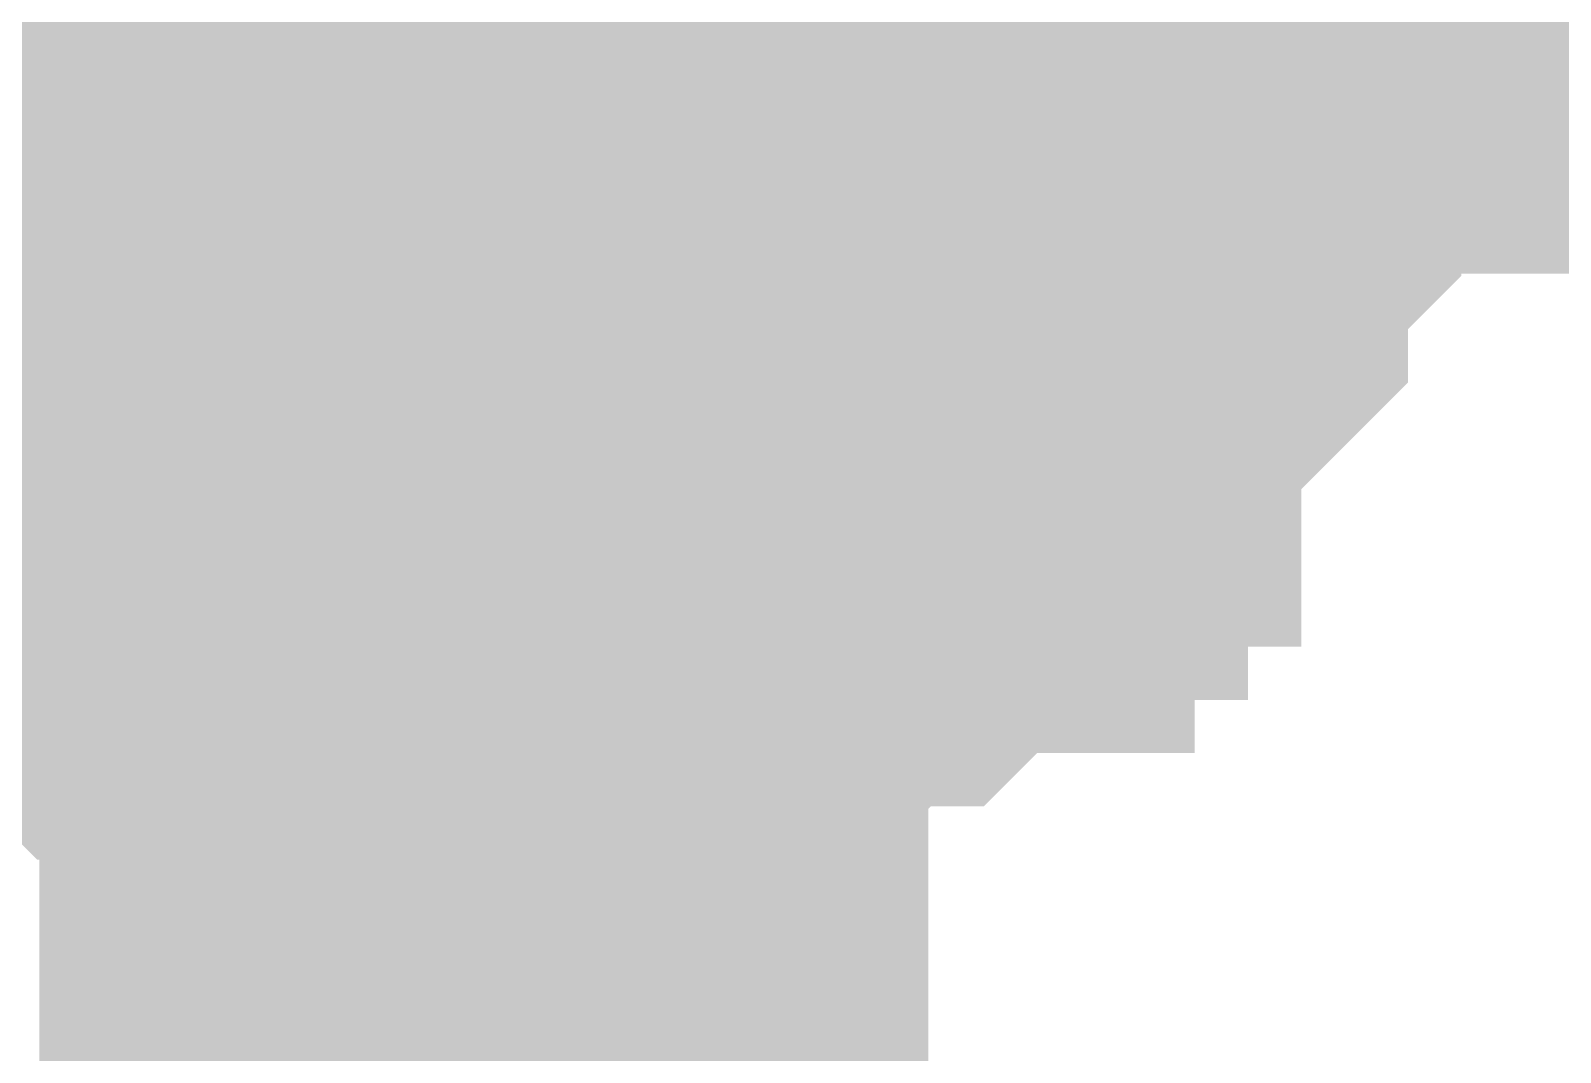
# Model space of a CAD drawing. Header units: inches. Extents: x 0 to 841, y 0 to 594.
# Drawn here: x 789.639 to 790.928, y 551.464 to 552.326 of the extents above; entities that cross this region are included whole.
import ezdxf

# ---------------------------------------------------------------- set-up
doc = ezdxf.new("R2010")
doc.units = ezdxf.units.IN
doc.layers.add('Sheet', color=255, linetype='Continuous')

msp = doc.modelspace()

# ---------------------------------------------------------------- linework, layer by layer
at = {"layer": 'Sheet'}
for points in [[(790.0208, 557.9755, 0.7493, 0.7493, 0), (790.0208, 552.4955, 0.7493, 0.7493, 0)], [(790.0208, 552.4955, 0.7493, 0.7493, 0), (752.5162, 552.4955, 0.7493, 0.7493, 0)], [(790.0208, 552.4955, 0.7493, 0.7493, 0), (790.0208, 546.9705, 0.7493, 0.7493, 0)], [(790.0208, 552.4955, 0.7493, 0.7493, 0), (790.0208, 552.4955, 0.7493, 0.7493, 0), (795.0064, 552.4955, 0.7493, 0.7493, 0)], [(790.7394, 552.4955, 0.2997, 0.2997, 0), (790.7394, 552.4505, 0.2997, 0.2997, 0), (790.7394, 552.4056, 0.2997, 0.2997, 0), (790.7394, 552.3607, 0.2997, 0.2997, 0), (790.7394, 552.3158, 0.2997, 0.2997, 0), (790.7394, 552.3158, 0.2997, 0.2997, 0), (790.6945, 552.2709, 0.2997, 0.2997, 0), (790.6945, 552.226, 0.2997, 0.2997, 0), (790.6945, 552.181, 0.2997, 0.2997, 0), (790.6496, 552.1361, 0.2997, 0.2997, 0), (790.6496, 552.1361, 0.2997, 0.2997, 0), (790.6496, 552.0912, 0.2997, 0.2997, 0), (790.6047, 552.0463, 0.2997, 0.2997, 0), (790.6047, 552.0463, 0.2997, 0.2997, 0), (790.5598, 552.0014, 0.2997, 0.2997, 0), (790.5598, 551.9564, 0.2997, 0.2997, 0), (790.5148, 551.9564, 0.2997, 0.2997, 0), (790.5148, 551.9115, 0.2997, 0.2997, 0), (790.4699, 551.9115, 0.2997, 0.2997, 0), (790.4699, 551.8666, 0.2997, 0.2997, 0), (790.425, 551.8666, 0.2997, 0.2997, 0), (790.3801, 551.8217, 0.2997, 0.2997, 0), (790.3801, 551.8217, 0.2997, 0.2997, 0), (790.3352, 551.8217, 0.2997, 0.2997, 0), (790.2903, 551.7768, 0.2997, 0.2997, 0), (790.2903, 551.7768, 0.2997, 0.2997, 0), (790.2454, 551.7768, 0.2997, 0.2997, 0), (790.2004, 551.7319, 0.2997, 0.2997, 0), (790.1555, 551.7319, 0.2997, 0.2997, 0), (790.1106, 551.7319, 0.2997, 0.2997, 0), (790.1106, 551.7319, 0.2997, 0.2997, 0), (790.0657, 551.7319, 0.2997, 0.2997, 0), (790.0208, 551.7319, 0.2997, 0.2997, 0)], [(790.0208, 547.4646, 0.2997, 0.2997, 0), (790.0208, 552.4955, 0.2997, 0.2997, 0)], [(790.7394, 552.4955, 0.2997, 0.2997, 0), (790.7394, 552.4505, 0.2997, 0.2997, 0), (790.7394, 552.4056, 0.2997, 0.2997, 0), (790.7394, 552.3607, 0.2997, 0.2997, 0), (790.7394, 552.3158, 0.2997, 0.2997, 0), (790.7394, 552.3158, 0.2997, 0.2997, 0), (790.6945, 552.2709, 0.2997, 0.2997, 0), (790.6945, 552.226, 0.2997, 0.2997, 0), (790.6945, 552.181, 0.2997, 0.2997, 0), (790.6496, 552.1361, 0.2997, 0.2997, 0), (790.6496, 552.1361, 0.2997, 0.2997, 0), (790.6496, 552.0912, 0.2997, 0.2997, 0), (790.6047, 552.0463, 0.2997, 0.2997, 0), (790.6047, 552.0463, 0.2997, 0.2997, 0), (790.5598, 552.0014, 0.2997, 0.2997, 0), (790.5598, 551.9564, 0.2997, 0.2997, 0), (790.5148, 551.9564, 0.2997, 0.2997, 0), (790.5148, 551.9115, 0.2997, 0.2997, 0), (790.4699, 551.9115, 0.2997, 0.2997, 0), (790.4699, 551.8666, 0.2997, 0.2997, 0), (790.425, 551.8666, 0.2997, 0.2997, 0), (790.3801, 551.8217, 0.2997, 0.2997, 0), (790.3801, 551.8217, 0.2997, 0.2997, 0), (790.3352, 551.8217, 0.2997, 0.2997, 0), (790.2903, 551.7768, 0.2997, 0.2997, 0), (790.2903, 551.7768, 0.2997, 0.2997, 0), (790.2454, 551.7768, 0.2997, 0.2997, 0), (790.2004, 551.7319, 0.2997, 0.2997, 0), (790.1555, 551.7319, 0.2997, 0.2997, 0), (790.1106, 551.7319, 0.2997, 0.2997, 0), (790.1106, 551.7319, 0.2997, 0.2997, 0), (790.0657, 551.7319, 0.2997, 0.2997, 0), (790.0208, 551.7319, 0.2997, 0.2997, 0)], [(790.7394, 552.4955, 0.2997, 0.2997, 0), (790.7394, 552.4505, 0.2997, 0.2997, 0), (790.7394, 552.4056, 0.2997, 0.2997, 0), (790.7394, 552.3607, 0.2997, 0.2997, 0), (790.7394, 552.3158, 0.2997, 0.2997, 0), (790.7394, 552.3158, 0.2997, 0.2997, 0), (790.6945, 552.2709, 0.2997, 0.2997, 0), (790.6945, 552.226, 0.2997, 0.2997, 0), (790.6945, 552.181, 0.2997, 0.2997, 0), (790.6496, 552.1361, 0.2997, 0.2997, 0), (790.6496, 552.1361, 0.2997, 0.2997, 0), (790.6496, 552.0912, 0.2997, 0.2997, 0), (790.6047, 552.0463, 0.2997, 0.2997, 0), (790.6047, 552.0463, 0.2997, 0.2997, 0), (790.5598, 552.0014, 0.2997, 0.2997, 0), (790.5598, 551.9564, 0.2997, 0.2997, 0), (790.5148, 551.9564, 0.2997, 0.2997, 0), (790.5148, 551.9115, 0.2997, 0.2997, 0), (790.4699, 551.9115, 0.2997, 0.2997, 0), (790.4699, 551.8666, 0.2997, 0.2997, 0), (790.425, 551.8666, 0.2997, 0.2997, 0), (790.3801, 551.8217, 0.2997, 0.2997, 0), (790.3801, 551.8217, 0.2997, 0.2997, 0), (790.3352, 551.8217, 0.2997, 0.2997, 0), (790.2903, 551.7768, 0.2997, 0.2997, 0), (790.2903, 551.7768, 0.2997, 0.2997, 0), (790.2454, 551.7768, 0.2997, 0.2997, 0), (790.2004, 551.7319, 0.2997, 0.2997, 0), (790.1555, 551.7319, 0.2997, 0.2997, 0), (790.1106, 551.7319, 0.2997, 0.2997, 0), (790.1106, 551.7319, 0.2997, 0.2997, 0), (790.0657, 551.7319, 0.2997, 0.2997, 0), (790.0208, 551.7319, 0.2997, 0.2997, 0)], [(790.7394, 552.4955, 0.2997, 0.2997, 0), (790.7394, 552.4505, 0.2997, 0.2997, 0), (790.7394, 552.4056, 0.2997, 0.2997, 0), (790.7394, 552.3607, 0.2997, 0.2997, 0), (790.7394, 552.3158, 0.2997, 0.2997, 0), (790.7394, 552.3158, 0.2997, 0.2997, 0), (790.6945, 552.2709, 0.2997, 0.2997, 0), (790.6945, 552.226, 0.2997, 0.2997, 0), (790.6945, 552.181, 0.2997, 0.2997, 0), (790.6496, 552.1361, 0.2997, 0.2997, 0), (790.6496, 552.1361, 0.2997, 0.2997, 0), (790.6496, 552.0912, 0.2997, 0.2997, 0), (790.6047, 552.0463, 0.2997, 0.2997, 0), (790.6047, 552.0463, 0.2997, 0.2997, 0), (790.5598, 552.0014, 0.2997, 0.2997, 0), (790.5598, 551.9564, 0.2997, 0.2997, 0), (790.5148, 551.9564, 0.2997, 0.2997, 0), (790.5148, 551.9115, 0.2997, 0.2997, 0), (790.4699, 551.9115, 0.2997, 0.2997, 0), (790.4699, 551.8666, 0.2997, 0.2997, 0), (790.425, 551.8666, 0.2997, 0.2997, 0), (790.3801, 551.8217, 0.2997, 0.2997, 0), (790.3801, 551.8217, 0.2997, 0.2997, 0), (790.3352, 551.8217, 0.2997, 0.2997, 0), (790.2903, 551.7768, 0.2997, 0.2997, 0), (790.2903, 551.7768, 0.2997, 0.2997, 0), (790.2454, 551.7768, 0.2997, 0.2997, 0), (790.2004, 551.7319, 0.2997, 0.2997, 0), (790.1555, 551.7319, 0.2997, 0.2997, 0), (790.1106, 551.7319, 0.2997, 0.2997, 0), (790.1106, 551.7319, 0.2997, 0.2997, 0), (790.0657, 551.7319, 0.2997, 0.2997, 0), (790.0208, 551.7319, 0.2997, 0.2997, 0)], [(790.7394, 552.4955, 0.2997, 0.2997, 0), (790.7394, 552.4505, 0.2997, 0.2997, 0), (790.7394, 552.4056, 0.2997, 0.2997, 0), (790.7394, 552.3607, 0.2997, 0.2997, 0), (790.7394, 552.3158, 0.2997, 0.2997, 0), (790.7394, 552.3158, 0.2997, 0.2997, 0), (790.6945, 552.2709, 0.2997, 0.2997, 0), (790.6945, 552.226, 0.2997, 0.2997, 0), (790.6945, 552.181, 0.2997, 0.2997, 0), (790.6496, 552.1361, 0.2997, 0.2997, 0), (790.6496, 552.1361, 0.2997, 0.2997, 0), (790.6496, 552.0912, 0.2997, 0.2997, 0), (790.6047, 552.0463, 0.2997, 0.2997, 0), (790.6047, 552.0463, 0.2997, 0.2997, 0), (790.5598, 552.0014, 0.2997, 0.2997, 0), (790.5598, 551.9564, 0.2997, 0.2997, 0), (790.5148, 551.9564, 0.2997, 0.2997, 0), (790.5148, 551.9115, 0.2997, 0.2997, 0), (790.4699, 551.9115, 0.2997, 0.2997, 0), (790.4699, 551.8666, 0.2997, 0.2997, 0), (790.425, 551.8666, 0.2997, 0.2997, 0), (790.3801, 551.8217, 0.2997, 0.2997, 0), (790.3801, 551.8217, 0.2997, 0.2997, 0), (790.3352, 551.8217, 0.2997, 0.2997, 0), (790.2903, 551.7768, 0.2997, 0.2997, 0), (790.2903, 551.7768, 0.2997, 0.2997, 0), (790.2454, 551.7768, 0.2997, 0.2997, 0), (790.2004, 551.7319, 0.2997, 0.2997, 0), (790.1555, 551.7319, 0.2997, 0.2997, 0), (790.1106, 551.7319, 0.2997, 0.2997, 0), (790.1106, 551.7319, 0.2997, 0.2997, 0), (790.0657, 551.7319, 0.2997, 0.2997, 0), (790.0208, 551.7319, 0.2997, 0.2997, 0)], [(790.7394, 552.4955, 0.2997, 0.2997, 0), (790.7394, 552.4505, 0.2997, 0.2997, 0), (790.7394, 552.4056, 0.2997, 0.2997, 0), (790.7394, 552.3607, 0.2997, 0.2997, 0), (790.7394, 552.3158, 0.2997, 0.2997, 0), (790.7394, 552.3158, 0.2997, 0.2997, 0), (790.6945, 552.2709, 0.2997, 0.2997, 0), (790.6945, 552.226, 0.2997, 0.2997, 0), (790.6945, 552.181, 0.2997, 0.2997, 0), (790.6496, 552.1361, 0.2997, 0.2997, 0), (790.6496, 552.1361, 0.2997, 0.2997, 0), (790.6496, 552.0912, 0.2997, 0.2997, 0), (790.6047, 552.0463, 0.2997, 0.2997, 0), (790.6047, 552.0463, 0.2997, 0.2997, 0), (790.5598, 552.0014, 0.2997, 0.2997, 0), (790.5598, 551.9564, 0.2997, 0.2997, 0), (790.5148, 551.9564, 0.2997, 0.2997, 0), (790.5148, 551.9115, 0.2997, 0.2997, 0), (790.4699, 551.9115, 0.2997, 0.2997, 0), (790.4699, 551.8666, 0.2997, 0.2997, 0), (790.425, 551.8666, 0.2997, 0.2997, 0), (790.3801, 551.8217, 0.2997, 0.2997, 0), (790.3801, 551.8217, 0.2997, 0.2997, 0), (790.3352, 551.8217, 0.2997, 0.2997, 0), (790.2903, 551.7768, 0.2997, 0.2997, 0), (790.2903, 551.7768, 0.2997, 0.2997, 0), (790.2454, 551.7768, 0.2997, 0.2997, 0), (790.2004, 551.7319, 0.2997, 0.2997, 0), (790.1555, 551.7319, 0.2997, 0.2997, 0), (790.1106, 551.7319, 0.2997, 0.2997, 0), (790.1106, 551.7319, 0.2997, 0.2997, 0), (790.0657, 551.7319, 0.2997, 0.2997, 0), (790.0208, 551.7319, 0.2997, 0.2997, 0)], [(790.5148, 552.4955, 0.2997, 0.2997, 0), (790.5148, 552.4505, 0.2997, 0.2997, 0), (790.5148, 552.4505, 0.2997, 0.2997, 0), (790.5148, 552.4056, 0.2997, 0.2997, 0), (790.5148, 552.3607, 0.2997, 0.2997, 0), (790.5148, 552.3607, 0.2997, 0.2997, 0), (790.4699, 552.3158, 0.2997, 0.2997, 0), (790.4699, 552.3158, 0.2997, 0.2997, 0), (790.4699, 552.2709, 0.2997, 0.2997, 0), (790.4699, 552.2709, 0.2997, 0.2997, 0), (790.4699, 552.226, 0.2997, 0.2997, 0), (790.425, 552.226, 0.2997, 0.2997, 0), (790.425, 552.181, 0.2997, 0.2997, 0), (790.425, 552.181, 0.2997, 0.2997, 0), (790.3801, 552.1361, 0.2997, 0.2997, 0), (790.3801, 552.1361, 0.2997, 0.2997, 0), (790.3801, 552.0912, 0.2997, 0.2997, 0), (790.3352, 552.0912, 0.2997, 0.2997, 0), (790.3352, 552.0912, 0.2997, 0.2997, 0), (790.3352, 552.0463, 0.2997, 0.2997, 0), (790.2903, 552.0463, 0.2997, 0.2997, 0), (790.2903, 552.0463, 0.2997, 0.2997, 0), (790.2454, 552.0014, 0.2997, 0.2997, 0), (790.2454, 552.0014, 0.2997, 0.2997, 0), (790.2004, 552.0014, 0.2997, 0.2997, 0), (790.2004, 552.0014, 0.2997, 0.2997, 0), (790.1555, 552.0014, 0.2997, 0.2997, 0), (790.1555, 551.9564, 0.2997, 0.2997, 0), (790.1106, 551.9564, 0.2997, 0.2997, 0), (790.1106, 551.9564, 0.2997, 0.2997, 0), (790.0657, 551.9564, 0.2997, 0.2997, 0), (790.0657, 551.9564, 0.2997, 0.2997, 0), (790.0208, 551.9564, 0.2997, 0.2997, 0)], [(790.5148, 552.4955, 0.2997, 0.2997, 0), (790.5148, 552.4505, 0.2997, 0.2997, 0), (790.5148, 552.4505, 0.2997, 0.2997, 0), (790.5148, 552.4056, 0.2997, 0.2997, 0), (790.5148, 552.3607, 0.2997, 0.2997, 0), (790.5148, 552.3607, 0.2997, 0.2997, 0), (790.4699, 552.3158, 0.2997, 0.2997, 0), (790.4699, 552.3158, 0.2997, 0.2997, 0), (790.4699, 552.2709, 0.2997, 0.2997, 0), (790.4699, 552.2709, 0.2997, 0.2997, 0), (790.4699, 552.226, 0.2997, 0.2997, 0), (790.425, 552.226, 0.2997, 0.2997, 0), (790.425, 552.181, 0.2997, 0.2997, 0), (790.425, 552.181, 0.2997, 0.2997, 0), (790.3801, 552.1361, 0.2997, 0.2997, 0), (790.3801, 552.1361, 0.2997, 0.2997, 0), (790.3801, 552.0912, 0.2997, 0.2997, 0), (790.3352, 552.0912, 0.2997, 0.2997, 0), (790.3352, 552.0912, 0.2997, 0.2997, 0), (790.3352, 552.0463, 0.2997, 0.2997, 0), (790.2903, 552.0463, 0.2997, 0.2997, 0), (790.2903, 552.0463, 0.2997, 0.2997, 0), (790.2454, 552.0014, 0.2997, 0.2997, 0), (790.2454, 552.0014, 0.2997, 0.2997, 0), (790.2004, 552.0014, 0.2997, 0.2997, 0), (790.2004, 552.0014, 0.2997, 0.2997, 0), (790.1555, 552.0014, 0.2997, 0.2997, 0), (790.1555, 551.9564, 0.2997, 0.2997, 0), (790.1106, 551.9564, 0.2997, 0.2997, 0), (790.1106, 551.9564, 0.2997, 0.2997, 0), (790.0657, 551.9564, 0.2997, 0.2997, 0), (790.0657, 551.9564, 0.2997, 0.2997, 0), (790.0208, 551.9564, 0.2997, 0.2997, 0)], [(790.5148, 552.4955, 0.2997, 0.2997, 0), (790.5148, 552.4505, 0.2997, 0.2997, 0), (790.5148, 552.4505, 0.2997, 0.2997, 0), (790.5148, 552.4056, 0.2997, 0.2997, 0), (790.5148, 552.3607, 0.2997, 0.2997, 0), (790.5148, 552.3607, 0.2997, 0.2997, 0), (790.4699, 552.3158, 0.2997, 0.2997, 0), (790.4699, 552.3158, 0.2997, 0.2997, 0), (790.4699, 552.2709, 0.2997, 0.2997, 0), (790.4699, 552.2709, 0.2997, 0.2997, 0), (790.4699, 552.226, 0.2997, 0.2997, 0), (790.425, 552.226, 0.2997, 0.2997, 0), (790.425, 552.181, 0.2997, 0.2997, 0), (790.425, 552.181, 0.2997, 0.2997, 0), (790.3801, 552.1361, 0.2997, 0.2997, 0), (790.3801, 552.1361, 0.2997, 0.2997, 0), (790.3801, 552.0912, 0.2997, 0.2997, 0), (790.3352, 552.0912, 0.2997, 0.2997, 0), (790.3352, 552.0912, 0.2997, 0.2997, 0), (790.3352, 552.0463, 0.2997, 0.2997, 0), (790.2903, 552.0463, 0.2997, 0.2997, 0), (790.2903, 552.0463, 0.2997, 0.2997, 0), (790.2454, 552.0014, 0.2997, 0.2997, 0), (790.2454, 552.0014, 0.2997, 0.2997, 0), (790.2004, 552.0014, 0.2997, 0.2997, 0), (790.2004, 552.0014, 0.2997, 0.2997, 0), (790.1555, 552.0014, 0.2997, 0.2997, 0), (790.1555, 551.9564, 0.2997, 0.2997, 0), (790.1106, 551.9564, 0.2997, 0.2997, 0), (790.1106, 551.9564, 0.2997, 0.2997, 0), (790.0657, 551.9564, 0.2997, 0.2997, 0), (790.0657, 551.9564, 0.2997, 0.2997, 0), (790.0208, 551.9564, 0.2997, 0.2997, 0)], [(790.5148, 552.4955, 0.2997, 0.2997, 0), (790.5148, 552.4505, 0.2997, 0.2997, 0), (790.5148, 552.4505, 0.2997, 0.2997, 0), (790.5148, 552.4056, 0.2997, 0.2997, 0), (790.5148, 552.3607, 0.2997, 0.2997, 0), (790.5148, 552.3607, 0.2997, 0.2997, 0), (790.4699, 552.3158, 0.2997, 0.2997, 0), (790.4699, 552.3158, 0.2997, 0.2997, 0), (790.4699, 552.2709, 0.2997, 0.2997, 0), (790.4699, 552.2709, 0.2997, 0.2997, 0), (790.4699, 552.226, 0.2997, 0.2997, 0), (790.425, 552.226, 0.2997, 0.2997, 0), (790.425, 552.181, 0.2997, 0.2997, 0), (790.425, 552.181, 0.2997, 0.2997, 0), (790.3801, 552.1361, 0.2997, 0.2997, 0), (790.3801, 552.1361, 0.2997, 0.2997, 0), (790.3801, 552.0912, 0.2997, 0.2997, 0), (790.3352, 552.0912, 0.2997, 0.2997, 0), (790.3352, 552.0912, 0.2997, 0.2997, 0), (790.3352, 552.0463, 0.2997, 0.2997, 0), (790.2903, 552.0463, 0.2997, 0.2997, 0), (790.2903, 552.0463, 0.2997, 0.2997, 0), (790.2454, 552.0014, 0.2997, 0.2997, 0), (790.2454, 552.0014, 0.2997, 0.2997, 0), (790.2004, 552.0014, 0.2997, 0.2997, 0), (790.2004, 552.0014, 0.2997, 0.2997, 0), (790.1555, 552.0014, 0.2997, 0.2997, 0), (790.1555, 551.9564, 0.2997, 0.2997, 0), (790.1106, 551.9564, 0.2997, 0.2997, 0), (790.1106, 551.9564, 0.2997, 0.2997, 0), (790.0657, 551.9564, 0.2997, 0.2997, 0), (790.0657, 551.9564, 0.2997, 0.2997, 0), (790.0208, 551.9564, 0.2997, 0.2997, 0)], [(790.0208, 551.9564, 0.2997, 0.2997, 0), (789.9759, 551.9564, 0.2997, 0.2997, 0), (789.9759, 551.9564, 0.2997, 0.2997, 0), (789.9309, 551.9564, 0.2997, 0.2997, 0), (789.886, 551.9564, 0.2997, 0.2997, 0), (789.886, 551.9564, 0.2997, 0.2997, 0), (789.8411, 552.0014, 0.2997, 0.2997, 0), (789.8411, 552.0014, 0.2997, 0.2997, 0), (789.7962, 552.0014, 0.2997, 0.2997, 0), (789.7962, 552.0014, 0.2997, 0.2997, 0), (789.7513, 552.0014, 0.2997, 0.2997, 0), (789.7513, 552.0463, 0.2997, 0.2997, 0), (789.7064, 552.0463, 0.2997, 0.2997, 0), (789.7064, 552.0463, 0.2997, 0.2997, 0), (789.6615, 552.0912, 0.2997, 0.2997, 0), (789.6615, 552.0912, 0.2997, 0.2997, 0), (789.6165, 552.0912, 0.2997, 0.2997, 0), (789.6165, 552.1361, 0.2997, 0.2997, 0), (789.6165, 552.1361, 0.2997, 0.2997, 0), (789.5716, 552.181, 0.2997, 0.2997, 0), (789.5716, 552.181, 0.2997, 0.2997, 0), (789.5716, 552.226, 0.2997, 0.2997, 0), (789.5267, 552.226, 0.2997, 0.2997, 0), (789.5267, 552.2709, 0.2997, 0.2997, 0), (789.5267, 552.2709, 0.2997, 0.2997, 0), (789.5267, 552.3158, 0.2997, 0.2997, 0), (789.5267, 552.3158, 0.2997, 0.2997, 0), (789.4818, 552.3607, 0.2997, 0.2997, 0)], [(790.0208, 551.9564, 0.2997, 0.2997, 0), (789.9759, 551.9564, 0.2997, 0.2997, 0), (789.9759, 551.9564, 0.2997, 0.2997, 0), (789.9309, 551.9564, 0.2997, 0.2997, 0), (789.886, 551.9564, 0.2997, 0.2997, 0), (789.886, 551.9564, 0.2997, 0.2997, 0), (789.8411, 552.0014, 0.2997, 0.2997, 0), (789.8411, 552.0014, 0.2997, 0.2997, 0), (789.7962, 552.0014, 0.2997, 0.2997, 0), (789.7962, 552.0014, 0.2997, 0.2997, 0), (789.7513, 552.0014, 0.2997, 0.2997, 0), (789.7513, 552.0463, 0.2997, 0.2997, 0), (789.7064, 552.0463, 0.2997, 0.2997, 0), (789.7064, 552.0463, 0.2997, 0.2997, 0), (789.6615, 552.0912, 0.2997, 0.2997, 0), (789.6615, 552.0912, 0.2997, 0.2997, 0), (789.6165, 552.0912, 0.2997, 0.2997, 0), (789.6165, 552.1361, 0.2997, 0.2997, 0), (789.6165, 552.1361, 0.2997, 0.2997, 0), (789.5716, 552.181, 0.2997, 0.2997, 0), (789.5716, 552.181, 0.2997, 0.2997, 0), (789.5716, 552.226, 0.2997, 0.2997, 0), (789.5267, 552.226, 0.2997, 0.2997, 0), (789.5267, 552.2709, 0.2997, 0.2997, 0), (789.5267, 552.2709, 0.2997, 0.2997, 0), (789.5267, 552.3158, 0.2997, 0.2997, 0), (789.5267, 552.3158, 0.2997, 0.2997, 0), (789.4818, 552.3607, 0.2997, 0.2997, 0)], [(790.0208, 551.9564, 0.2997, 0.2997, 0), (789.9759, 551.9564, 0.2997, 0.2997, 0), (789.9759, 551.9564, 0.2997, 0.2997, 0), (789.9309, 551.9564, 0.2997, 0.2997, 0), (789.886, 551.9564, 0.2997, 0.2997, 0), (789.886, 551.9564, 0.2997, 0.2997, 0), (789.8411, 552.0014, 0.2997, 0.2997, 0), (789.8411, 552.0014, 0.2997, 0.2997, 0), (789.7962, 552.0014, 0.2997, 0.2997, 0), (789.7962, 552.0014, 0.2997, 0.2997, 0), (789.7513, 552.0014, 0.2997, 0.2997, 0), (789.7513, 552.0463, 0.2997, 0.2997, 0), (789.7064, 552.0463, 0.2997, 0.2997, 0), (789.7064, 552.0463, 0.2997, 0.2997, 0), (789.6615, 552.0912, 0.2997, 0.2997, 0), (789.6615, 552.0912, 0.2997, 0.2997, 0), (789.6165, 552.0912, 0.2997, 0.2997, 0), (789.6165, 552.1361, 0.2997, 0.2997, 0), (789.6165, 552.1361, 0.2997, 0.2997, 0), (789.5716, 552.181, 0.2997, 0.2997, 0), (789.5716, 552.181, 0.2997, 0.2997, 0), (789.5716, 552.226, 0.2997, 0.2997, 0), (789.5267, 552.226, 0.2997, 0.2997, 0), (789.5267, 552.2709, 0.2997, 0.2997, 0), (789.5267, 552.2709, 0.2997, 0.2997, 0), (789.5267, 552.3158, 0.2997, 0.2997, 0), (789.5267, 552.3158, 0.2997, 0.2997, 0), (789.4818, 552.3607, 0.2997, 0.2997, 0)], [(790.0208, 551.9564, 0.2997, 0.2997, 0), (789.9759, 551.9564, 0.2997, 0.2997, 0), (789.9759, 551.9564, 0.2997, 0.2997, 0), (789.9309, 551.9564, 0.2997, 0.2997, 0), (789.886, 551.9564, 0.2997, 0.2997, 0), (789.886, 551.9564, 0.2997, 0.2997, 0), (789.8411, 552.0014, 0.2997, 0.2997, 0), (789.8411, 552.0014, 0.2997, 0.2997, 0), (789.7962, 552.0014, 0.2997, 0.2997, 0), (789.7962, 552.0014, 0.2997, 0.2997, 0), (789.7513, 552.0014, 0.2997, 0.2997, 0), (789.7513, 552.0463, 0.2997, 0.2997, 0), (789.7064, 552.0463, 0.2997, 0.2997, 0), (789.7064, 552.0463, 0.2997, 0.2997, 0), (789.6615, 552.0912, 0.2997, 0.2997, 0), (789.6615, 552.0912, 0.2997, 0.2997, 0), (789.6165, 552.0912, 0.2997, 0.2997, 0), (789.6165, 552.1361, 0.2997, 0.2997, 0), (789.6165, 552.1361, 0.2997, 0.2997, 0), (789.5716, 552.181, 0.2997, 0.2997, 0), (789.5716, 552.181, 0.2997, 0.2997, 0), (789.5716, 552.226, 0.2997, 0.2997, 0), (789.5267, 552.226, 0.2997, 0.2997, 0), (789.5267, 552.2709, 0.2997, 0.2997, 0), (789.5267, 552.2709, 0.2997, 0.2997, 0), (789.5267, 552.3158, 0.2997, 0.2997, 0), (789.5267, 552.3158, 0.2997, 0.2997, 0), (789.4818, 552.3607, 0.2997, 0.2997, 0)], [(790.7394, 552.4056, 0.0991, 0.0991, 0), (790.7394, 552.3607, 0.0991, 0.0991, 0), (790.7394, 552.3158, 0.0991, 0.0991, 0), (790.7394, 552.3158, 0.0991, 0.0991, 0), (790.6945, 552.2709, 0.0991, 0.0991, 0), (790.6945, 552.226, 0.0991, 0.0991, 0), (790.6945, 552.181, 0.0991, 0.0991, 0), (790.6496, 552.1361, 0.0991, 0.0991, 0), (790.6496, 552.1361, 0.0991, 0.0991, 0), (790.6496, 552.0912, 0.0991, 0.0991, 0), (790.6047, 552.0463, 0.0991, 0.0991, 0), (790.6047, 552.0463, 0.0991, 0.0991, 0), (790.5598, 552.0014, 0.0991, 0.0991, 0), (790.5598, 551.9564, 0.0991, 0.0991, 0), (790.5148, 551.9564, 0.0991, 0.0991, 0), (790.5148, 551.9115, 0.0991, 0.0991, 0), (790.4699, 551.9115, 0.0991, 0.0991, 0), (790.4699, 551.8666, 0.0991, 0.0991, 0), (790.425, 551.8666, 0.0991, 0.0991, 0), (790.3801, 551.8217, 0.0991, 0.0991, 0), (790.3801, 551.8217, 0.0991, 0.0991, 0), (790.3352, 551.8217, 0.0991, 0.0991, 0), (790.2903, 551.7768, 0.0991, 0.0991, 0), (790.2903, 551.7768, 0.0991, 0.0991, 0), (790.2454, 551.7768, 0.0991, 0.0991, 0), (790.2004, 551.7319, 0.0991, 0.0991, 0), (790.1555, 551.7319, 0.0991, 0.0991, 0), (790.1106, 551.7319, 0.0991, 0.0991, 0), (790.1106, 551.7319, 0.0991, 0.0991, 0), (790.0657, 551.7319, 0.0991, 0.0991, 0), (790.0208, 551.7319, 0.0991, 0.0991, 0)], [(790.7394, 552.4056, 0.0991, 0.0991, 0), (790.7394, 552.3607, 0.0991, 0.0991, 0), (790.7394, 552.3158, 0.0991, 0.0991, 0), (790.7394, 552.3158, 0.0991, 0.0991, 0), (790.6945, 552.2709, 0.0991, 0.0991, 0), (790.6945, 552.226, 0.0991, 0.0991, 0), (790.6945, 552.181, 0.0991, 0.0991, 0), (790.6496, 552.1361, 0.0991, 0.0991, 0), (790.6496, 552.1361, 0.0991, 0.0991, 0), (790.6496, 552.0912, 0.0991, 0.0991, 0), (790.6047, 552.0463, 0.0991, 0.0991, 0), (790.6047, 552.0463, 0.0991, 0.0991, 0), (790.5598, 552.0014, 0.0991, 0.0991, 0), (790.5598, 551.9564, 0.0991, 0.0991, 0), (790.5148, 551.9564, 0.0991, 0.0991, 0), (790.5148, 551.9115, 0.0991, 0.0991, 0), (790.4699, 551.9115, 0.0991, 0.0991, 0), (790.4699, 551.8666, 0.0991, 0.0991, 0), (790.425, 551.8666, 0.0991, 0.0991, 0), (790.3801, 551.8217, 0.0991, 0.0991, 0), (790.3801, 551.8217, 0.0991, 0.0991, 0), (790.3352, 551.8217, 0.0991, 0.0991, 0), (790.2903, 551.7768, 0.0991, 0.0991, 0), (790.2903, 551.7768, 0.0991, 0.0991, 0), (790.2454, 551.7768, 0.0991, 0.0991, 0), (790.2004, 551.7319, 0.0991, 0.0991, 0), (790.1555, 551.7319, 0.0991, 0.0991, 0), (790.1106, 551.7319, 0.0991, 0.0991, 0), (790.1106, 551.7319, 0.0991, 0.0991, 0), (790.0657, 551.7319, 0.0991, 0.0991, 0), (790.0208, 551.7319, 0.0991, 0.0991, 0)], [(790.7394, 552.4056, 0.0991, 0.0991, 0), (790.7394, 552.3607, 0.0991, 0.0991, 0), (790.7394, 552.3158, 0.0991, 0.0991, 0), (790.7394, 552.3158, 0.0991, 0.0991, 0), (790.6945, 552.2709, 0.0991, 0.0991, 0), (790.6945, 552.226, 0.0991, 0.0991, 0), (790.6945, 552.181, 0.0991, 0.0991, 0), (790.6496, 552.1361, 0.0991, 0.0991, 0), (790.6496, 552.1361, 0.0991, 0.0991, 0), (790.6496, 552.0912, 0.0991, 0.0991, 0), (790.6047, 552.0463, 0.0991, 0.0991, 0), (790.6047, 552.0463, 0.0991, 0.0991, 0), (790.5598, 552.0014, 0.0991, 0.0991, 0), (790.5598, 551.9564, 0.0991, 0.0991, 0), (790.5148, 551.9564, 0.0991, 0.0991, 0), (790.5148, 551.9115, 0.0991, 0.0991, 0), (790.4699, 551.9115, 0.0991, 0.0991, 0), (790.4699, 551.8666, 0.0991, 0.0991, 0), (790.425, 551.8666, 0.0991, 0.0991, 0), (790.3801, 551.8217, 0.0991, 0.0991, 0), (790.3801, 551.8217, 0.0991, 0.0991, 0), (790.3352, 551.8217, 0.0991, 0.0991, 0), (790.2903, 551.7768, 0.0991, 0.0991, 0), (790.2903, 551.7768, 0.0991, 0.0991, 0), (790.2454, 551.7768, 0.0991, 0.0991, 0), (790.2004, 551.7319, 0.0991, 0.0991, 0), (790.1555, 551.7319, 0.0991, 0.0991, 0), (790.1106, 551.7319, 0.0991, 0.0991, 0), (790.1106, 551.7319, 0.0991, 0.0991, 0), (790.0657, 551.7319, 0.0991, 0.0991, 0), (790.0208, 551.7319, 0.0991, 0.0991, 0)], [(790.7394, 552.4056, 0.0991, 0.0991, 0), (790.7394, 552.3607, 0.0991, 0.0991, 0), (790.7394, 552.3158, 0.0991, 0.0991, 0), (790.7394, 552.3158, 0.0991, 0.0991, 0), (790.6945, 552.2709, 0.0991, 0.0991, 0), (790.6945, 552.226, 0.0991, 0.0991, 0), (790.6945, 552.181, 0.0991, 0.0991, 0), (790.6496, 552.1361, 0.0991, 0.0991, 0), (790.6496, 552.1361, 0.0991, 0.0991, 0), (790.6496, 552.0912, 0.0991, 0.0991, 0), (790.6047, 552.0463, 0.0991, 0.0991, 0), (790.6047, 552.0463, 0.0991, 0.0991, 0), (790.5598, 552.0014, 0.0991, 0.0991, 0), (790.5598, 551.9564, 0.0991, 0.0991, 0), (790.5148, 551.9564, 0.0991, 0.0991, 0), (790.5148, 551.9115, 0.0991, 0.0991, 0), (790.4699, 551.9115, 0.0991, 0.0991, 0), (790.4699, 551.8666, 0.0991, 0.0991, 0), (790.425, 551.8666, 0.0991, 0.0991, 0), (790.3801, 551.8217, 0.0991, 0.0991, 0), (790.3801, 551.8217, 0.0991, 0.0991, 0), (790.3352, 551.8217, 0.0991, 0.0991, 0), (790.2903, 551.7768, 0.0991, 0.0991, 0), (790.2903, 551.7768, 0.0991, 0.0991, 0), (790.2454, 551.7768, 0.0991, 0.0991, 0), (790.2004, 551.7319, 0.0991, 0.0991, 0), (790.1555, 551.7319, 0.0991, 0.0991, 0), (790.1106, 551.7319, 0.0991, 0.0991, 0), (790.1106, 551.7319, 0.0991, 0.0991, 0), (790.0657, 551.7319, 0.0991, 0.0991, 0), (790.0208, 551.7319, 0.0991, 0.0991, 0)], [(790.7394, 552.4056, 0.0991, 0.0991, 0), (790.7394, 552.3607, 0.0991, 0.0991, 0), (790.7394, 552.3158, 0.0991, 0.0991, 0), (790.7394, 552.3158, 0.0991, 0.0991, 0), (790.6945, 552.2709, 0.0991, 0.0991, 0), (790.6945, 552.226, 0.0991, 0.0991, 0), (790.6945, 552.181, 0.0991, 0.0991, 0), (790.6496, 552.1361, 0.0991, 0.0991, 0), (790.6496, 552.1361, 0.0991, 0.0991, 0), (790.6496, 552.0912, 0.0991, 0.0991, 0), (790.6047, 552.0463, 0.0991, 0.0991, 0), (790.6047, 552.0463, 0.0991, 0.0991, 0), (790.5598, 552.0014, 0.0991, 0.0991, 0), (790.5598, 551.9564, 0.0991, 0.0991, 0), (790.5148, 551.9564, 0.0991, 0.0991, 0), (790.5148, 551.9115, 0.0991, 0.0991, 0), (790.4699, 551.9115, 0.0991, 0.0991, 0), (790.4699, 551.8666, 0.0991, 0.0991, 0), (790.425, 551.8666, 0.0991, 0.0991, 0), (790.3801, 551.8217, 0.0991, 0.0991, 0), (790.3801, 551.8217, 0.0991, 0.0991, 0), (790.3352, 551.8217, 0.0991, 0.0991, 0), (790.2903, 551.7768, 0.0991, 0.0991, 0), (790.2903, 551.7768, 0.0991, 0.0991, 0), (790.2454, 551.7768, 0.0991, 0.0991, 0), (790.2004, 551.7319, 0.0991, 0.0991, 0), (790.1555, 551.7319, 0.0991, 0.0991, 0), (790.1106, 551.7319, 0.0991, 0.0991, 0), (790.1106, 551.7319, 0.0991, 0.0991, 0), (790.0657, 551.7319, 0.0991, 0.0991, 0), (790.0208, 551.7319, 0.0991, 0.0991, 0)], [(790.7394, 552.4056, 0.0991, 0.0991, 0), (790.7394, 552.3607, 0.0991, 0.0991, 0), (790.7394, 552.3158, 0.0991, 0.0991, 0), (790.7394, 552.3158, 0.0991, 0.0991, 0), (790.6945, 552.2709, 0.0991, 0.0991, 0), (790.6945, 552.226, 0.0991, 0.0991, 0), (790.6945, 552.181, 0.0991, 0.0991, 0), (790.6496, 552.1361, 0.0991, 0.0991, 0), (790.6496, 552.1361, 0.0991, 0.0991, 0), (790.6496, 552.0912, 0.0991, 0.0991, 0), (790.6047, 552.0463, 0.0991, 0.0991, 0), (790.6047, 552.0463, 0.0991, 0.0991, 0), (790.5598, 552.0014, 0.0991, 0.0991, 0), (790.5598, 551.9564, 0.0991, 0.0991, 0), (790.5148, 551.9564, 0.0991, 0.0991, 0), (790.5148, 551.9115, 0.0991, 0.0991, 0), (790.4699, 551.9115, 0.0991, 0.0991, 0), (790.4699, 551.8666, 0.0991, 0.0991, 0), (790.425, 551.8666, 0.0991, 0.0991, 0), (790.3801, 551.8217, 0.0991, 0.0991, 0), (790.3801, 551.8217, 0.0991, 0.0991, 0), (790.3352, 551.8217, 0.0991, 0.0991, 0), (790.2903, 551.7768, 0.0991, 0.0991, 0), (790.2903, 551.7768, 0.0991, 0.0991, 0), (790.2454, 551.7768, 0.0991, 0.0991, 0), (790.2004, 551.7319, 0.0991, 0.0991, 0), (790.1555, 551.7319, 0.0991, 0.0991, 0), (790.1106, 551.7319, 0.0991, 0.0991, 0), (790.1106, 551.7319, 0.0991, 0.0991, 0), (790.0657, 551.7319, 0.0991, 0.0991, 0), (790.0208, 551.7319, 0.0991, 0.0991, 0)], [(790.5148, 552.4056, 0.0991, 0.0991, 0), (790.5148, 552.3607, 0.0991, 0.0991, 0), (790.5148, 552.3607, 0.0991, 0.0991, 0), (790.4699, 552.3158, 0.0991, 0.0991, 0), (790.4699, 552.3158, 0.0991, 0.0991, 0), (790.4699, 552.2709, 0.0991, 0.0991, 0), (790.4699, 552.2709, 0.0991, 0.0991, 0), (790.4699, 552.226, 0.0991, 0.0991, 0), (790.425, 552.226, 0.0991, 0.0991, 0), (790.425, 552.181, 0.0991, 0.0991, 0), (790.425, 552.181, 0.0991, 0.0991, 0), (790.3801, 552.1361, 0.0991, 0.0991, 0), (790.3801, 552.1361, 0.0991, 0.0991, 0), (790.3801, 552.0912, 0.0991, 0.0991, 0), (790.3352, 552.0912, 0.0991, 0.0991, 0), (790.3352, 552.0912, 0.0991, 0.0991, 0), (790.3352, 552.0463, 0.0991, 0.0991, 0), (790.2903, 552.0463, 0.0991, 0.0991, 0), (790.2903, 552.0463, 0.0991, 0.0991, 0), (790.2454, 552.0014, 0.0991, 0.0991, 0), (790.2454, 552.0014, 0.0991, 0.0991, 0), (790.2004, 552.0014, 0.0991, 0.0991, 0), (790.2004, 552.0014, 0.0991, 0.0991, 0), (790.1555, 552.0014, 0.0991, 0.0991, 0), (790.1555, 551.9564, 0.0991, 0.0991, 0), (790.1106, 551.9564, 0.0991, 0.0991, 0), (790.1106, 551.9564, 0.0991, 0.0991, 0), (790.0657, 551.9564, 0.0991, 0.0991, 0), (790.0657, 551.9564, 0.0991, 0.0991, 0), (790.0208, 551.9564, 0.0991, 0.0991, 0)], [(790.5148, 552.4056, 0.0991, 0.0991, 0), (790.5148, 552.3607, 0.0991, 0.0991, 0), (790.5148, 552.3607, 0.0991, 0.0991, 0), (790.4699, 552.3158, 0.0991, 0.0991, 0), (790.4699, 552.3158, 0.0991, 0.0991, 0), (790.4699, 552.2709, 0.0991, 0.0991, 0), (790.4699, 552.2709, 0.0991, 0.0991, 0), (790.4699, 552.226, 0.0991, 0.0991, 0), (790.425, 552.226, 0.0991, 0.0991, 0), (790.425, 552.181, 0.0991, 0.0991, 0), (790.425, 552.181, 0.0991, 0.0991, 0), (790.3801, 552.1361, 0.0991, 0.0991, 0), (790.3801, 552.1361, 0.0991, 0.0991, 0), (790.3801, 552.0912, 0.0991, 0.0991, 0), (790.3352, 552.0912, 0.0991, 0.0991, 0), (790.3352, 552.0912, 0.0991, 0.0991, 0), (790.3352, 552.0463, 0.0991, 0.0991, 0), (790.2903, 552.0463, 0.0991, 0.0991, 0), (790.2903, 552.0463, 0.0991, 0.0991, 0), (790.2454, 552.0014, 0.0991, 0.0991, 0), (790.2454, 552.0014, 0.0991, 0.0991, 0), (790.2004, 552.0014, 0.0991, 0.0991, 0), (790.2004, 552.0014, 0.0991, 0.0991, 0), (790.1555, 552.0014, 0.0991, 0.0991, 0), (790.1555, 551.9564, 0.0991, 0.0991, 0), (790.1106, 551.9564, 0.0991, 0.0991, 0), (790.1106, 551.9564, 0.0991, 0.0991, 0), (790.0657, 551.9564, 0.0991, 0.0991, 0), (790.0657, 551.9564, 0.0991, 0.0991, 0), (790.0208, 551.9564, 0.0991, 0.0991, 0)], [(790.5148, 552.4056, 0.0991, 0.0991, 0), (790.5148, 552.3607, 0.0991, 0.0991, 0), (790.5148, 552.3607, 0.0991, 0.0991, 0), (790.4699, 552.3158, 0.0991, 0.0991, 0), (790.4699, 552.3158, 0.0991, 0.0991, 0), (790.4699, 552.2709, 0.0991, 0.0991, 0), (790.4699, 552.2709, 0.0991, 0.0991, 0), (790.4699, 552.226, 0.0991, 0.0991, 0), (790.425, 552.226, 0.0991, 0.0991, 0), (790.425, 552.181, 0.0991, 0.0991, 0), (790.425, 552.181, 0.0991, 0.0991, 0), (790.3801, 552.1361, 0.0991, 0.0991, 0), (790.3801, 552.1361, 0.0991, 0.0991, 0), (790.3801, 552.0912, 0.0991, 0.0991, 0), (790.3352, 552.0912, 0.0991, 0.0991, 0), (790.3352, 552.0912, 0.0991, 0.0991, 0), (790.3352, 552.0463, 0.0991, 0.0991, 0), (790.2903, 552.0463, 0.0991, 0.0991, 0), (790.2903, 552.0463, 0.0991, 0.0991, 0), (790.2454, 552.0014, 0.0991, 0.0991, 0), (790.2454, 552.0014, 0.0991, 0.0991, 0), (790.2004, 552.0014, 0.0991, 0.0991, 0), (790.2004, 552.0014, 0.0991, 0.0991, 0), (790.1555, 552.0014, 0.0991, 0.0991, 0), (790.1555, 551.9564, 0.0991, 0.0991, 0), (790.1106, 551.9564, 0.0991, 0.0991, 0), (790.1106, 551.9564, 0.0991, 0.0991, 0), (790.0657, 551.9564, 0.0991, 0.0991, 0), (790.0657, 551.9564, 0.0991, 0.0991, 0), (790.0208, 551.9564, 0.0991, 0.0991, 0)], [(790.5148, 552.4056, 0.0991, 0.0991, 0), (790.5148, 552.3607, 0.0991, 0.0991, 0), (790.5148, 552.3607, 0.0991, 0.0991, 0), (790.4699, 552.3158, 0.0991, 0.0991, 0), (790.4699, 552.3158, 0.0991, 0.0991, 0), (790.4699, 552.2709, 0.0991, 0.0991, 0), (790.4699, 552.2709, 0.0991, 0.0991, 0), (790.4699, 552.226, 0.0991, 0.0991, 0), (790.425, 552.226, 0.0991, 0.0991, 0), (790.425, 552.181, 0.0991, 0.0991, 0), (790.425, 552.181, 0.0991, 0.0991, 0), (790.3801, 552.1361, 0.0991, 0.0991, 0), (790.3801, 552.1361, 0.0991, 0.0991, 0), (790.3801, 552.0912, 0.0991, 0.0991, 0), (790.3352, 552.0912, 0.0991, 0.0991, 0), (790.3352, 552.0912, 0.0991, 0.0991, 0), (790.3352, 552.0463, 0.0991, 0.0991, 0), (790.2903, 552.0463, 0.0991, 0.0991, 0), (790.2903, 552.0463, 0.0991, 0.0991, 0), (790.2454, 552.0014, 0.0991, 0.0991, 0), (790.2454, 552.0014, 0.0991, 0.0991, 0), (790.2004, 552.0014, 0.0991, 0.0991, 0), (790.2004, 552.0014, 0.0991, 0.0991, 0), (790.1555, 552.0014, 0.0991, 0.0991, 0), (790.1555, 551.9564, 0.0991, 0.0991, 0), (790.1106, 551.9564, 0.0991, 0.0991, 0), (790.1106, 551.9564, 0.0991, 0.0991, 0), (790.0657, 551.9564, 0.0991, 0.0991, 0), (790.0657, 551.9564, 0.0991, 0.0991, 0), (790.0208, 551.9564, 0.0991, 0.0991, 0)], [(790.0208, 551.9564, 0.0991, 0.0991, 0), (789.9759, 551.9564, 0.0991, 0.0991, 0), (789.9759, 551.9564, 0.0991, 0.0991, 0), (789.9309, 551.9564, 0.0991, 0.0991, 0), (789.886, 551.9564, 0.0991, 0.0991, 0), (789.886, 551.9564, 0.0991, 0.0991, 0), (789.8411, 552.0014, 0.0991, 0.0991, 0), (789.8411, 552.0014, 0.0991, 0.0991, 0), (789.7962, 552.0014, 0.0991, 0.0991, 0), (789.7962, 552.0014, 0.0991, 0.0991, 0), (789.7513, 552.0014, 0.0991, 0.0991, 0), (789.7513, 552.0463, 0.0991, 0.0991, 0), (789.7064, 552.0463, 0.0991, 0.0991, 0), (789.7064, 552.0463, 0.0991, 0.0991, 0), (789.6615, 552.0912, 0.0991, 0.0991, 0), (789.6615, 552.0912, 0.0991, 0.0991, 0), (789.6165, 552.0912, 0.0991, 0.0991, 0), (789.6165, 552.1361, 0.0991, 0.0991, 0), (789.6165, 552.1361, 0.0991, 0.0991, 0), (789.5716, 552.181, 0.0991, 0.0991, 0)], [(790.0208, 551.9564, 0.0991, 0.0991, 0), (789.9759, 551.9564, 0.0991, 0.0991, 0), (789.9759, 551.9564, 0.0991, 0.0991, 0), (789.9309, 551.9564, 0.0991, 0.0991, 0), (789.886, 551.9564, 0.0991, 0.0991, 0), (789.886, 551.9564, 0.0991, 0.0991, 0), (789.8411, 552.0014, 0.0991, 0.0991, 0), (789.8411, 552.0014, 0.0991, 0.0991, 0), (789.7962, 552.0014, 0.0991, 0.0991, 0), (789.7962, 552.0014, 0.0991, 0.0991, 0), (789.7513, 552.0014, 0.0991, 0.0991, 0), (789.7513, 552.0463, 0.0991, 0.0991, 0), (789.7064, 552.0463, 0.0991, 0.0991, 0), (789.7064, 552.0463, 0.0991, 0.0991, 0), (789.6615, 552.0912, 0.0991, 0.0991, 0), (789.6615, 552.0912, 0.0991, 0.0991, 0), (789.6165, 552.0912, 0.0991, 0.0991, 0), (789.6165, 552.1361, 0.0991, 0.0991, 0), (789.6165, 552.1361, 0.0991, 0.0991, 0), (789.5716, 552.181, 0.0991, 0.0991, 0)], [(790.0208, 551.9564, 0.0991, 0.0991, 0), (789.9759, 551.9564, 0.0991, 0.0991, 0), (789.9759, 551.9564, 0.0991, 0.0991, 0), (789.9309, 551.9564, 0.0991, 0.0991, 0), (789.886, 551.9564, 0.0991, 0.0991, 0), (789.886, 551.9564, 0.0991, 0.0991, 0), (789.8411, 552.0014, 0.0991, 0.0991, 0), (789.8411, 552.0014, 0.0991, 0.0991, 0), (789.7962, 552.0014, 0.0991, 0.0991, 0), (789.7962, 552.0014, 0.0991, 0.0991, 0), (789.7513, 552.0014, 0.0991, 0.0991, 0), (789.7513, 552.0463, 0.0991, 0.0991, 0), (789.7064, 552.0463, 0.0991, 0.0991, 0), (789.7064, 552.0463, 0.0991, 0.0991, 0), (789.6615, 552.0912, 0.0991, 0.0991, 0), (789.6615, 552.0912, 0.0991, 0.0991, 0), (789.6165, 552.0912, 0.0991, 0.0991, 0), (789.6165, 552.1361, 0.0991, 0.0991, 0), (789.6165, 552.1361, 0.0991, 0.0991, 0), (789.5716, 552.181, 0.0991, 0.0991, 0)], [(790.0208, 551.9564, 0.0991, 0.0991, 0), (789.9759, 551.9564, 0.0991, 0.0991, 0), (789.9759, 551.9564, 0.0991, 0.0991, 0), (789.9309, 551.9564, 0.0991, 0.0991, 0), (789.886, 551.9564, 0.0991, 0.0991, 0), (789.886, 551.9564, 0.0991, 0.0991, 0), (789.8411, 552.0014, 0.0991, 0.0991, 0), (789.8411, 552.0014, 0.0991, 0.0991, 0), (789.7962, 552.0014, 0.0991, 0.0991, 0), (789.7962, 552.0014, 0.0991, 0.0991, 0), (789.7513, 552.0014, 0.0991, 0.0991, 0), (789.7513, 552.0463, 0.0991, 0.0991, 0), (789.7064, 552.0463, 0.0991, 0.0991, 0), (789.7064, 552.0463, 0.0991, 0.0991, 0), (789.6615, 552.0912, 0.0991, 0.0991, 0), (789.6615, 552.0912, 0.0991, 0.0991, 0), (789.6165, 552.0912, 0.0991, 0.0991, 0), (789.6165, 552.1361, 0.0991, 0.0991, 0), (789.6165, 552.1361, 0.0991, 0.0991, 0), (789.5716, 552.181, 0.0991, 0.0991, 0)], [(790.0208, 551.7319, 0.2997, 0.2997, 0), (789.9759, 551.7319, 0.2997, 0.2997, 0), (789.9309, 551.7319, 0.2997, 0.2997, 0), (789.886, 551.7319, 0.2997, 0.2997, 0), (789.8411, 551.7319, 0.2997, 0.2997, 0), (789.8411, 551.7319, 0.2997, 0.2997, 0), (789.7962, 551.7768, 0.2997, 0.2997, 0), (789.7513, 551.7768, 0.2997, 0.2997, 0), (789.7064, 551.7768, 0.2997, 0.2997, 0), (789.6615, 551.8217, 0.2997, 0.2997, 0), (789.6615, 551.8217, 0.2997, 0.2997, 0), (789.6165, 551.8217, 0.2997, 0.2997, 0), (789.5716, 551.8666, 0.2997, 0.2997, 0), (789.5716, 551.8666, 0.2997, 0.2997, 0), (789.5267, 551.9115, 0.2997, 0.2997, 0), (789.4818, 551.9115, 0.2997, 0.2997, 0)], [(790.0208, 551.7319, 0.2997, 0.2997, 0), (789.9759, 551.7319, 0.2997, 0.2997, 0), (789.9309, 551.7319, 0.2997, 0.2997, 0), (789.886, 551.7319, 0.2997, 0.2997, 0), (789.8411, 551.7319, 0.2997, 0.2997, 0), (789.8411, 551.7319, 0.2997, 0.2997, 0), (789.7962, 551.7768, 0.2997, 0.2997, 0), (789.7513, 551.7768, 0.2997, 0.2997, 0), (789.7064, 551.7768, 0.2997, 0.2997, 0), (789.6615, 551.8217, 0.2997, 0.2997, 0), (789.6615, 551.8217, 0.2997, 0.2997, 0), (789.6165, 551.8217, 0.2997, 0.2997, 0), (789.5716, 551.8666, 0.2997, 0.2997, 0), (789.5716, 551.8666, 0.2997, 0.2997, 0), (789.5267, 551.9115, 0.2997, 0.2997, 0), (789.4818, 551.9115, 0.2997, 0.2997, 0)], [(790.0208, 551.7319, 0.2997, 0.2997, 0), (789.9759, 551.7319, 0.2997, 0.2997, 0), (789.9309, 551.7319, 0.2997, 0.2997, 0), (789.886, 551.7319, 0.2997, 0.2997, 0), (789.8411, 551.7319, 0.2997, 0.2997, 0), (789.8411, 551.7319, 0.2997, 0.2997, 0), (789.7962, 551.7768, 0.2997, 0.2997, 0), (789.7513, 551.7768, 0.2997, 0.2997, 0), (789.7064, 551.7768, 0.2997, 0.2997, 0), (789.6615, 551.8217, 0.2997, 0.2997, 0), (789.6615, 551.8217, 0.2997, 0.2997, 0), (789.6165, 551.8217, 0.2997, 0.2997, 0), (789.5716, 551.8666, 0.2997, 0.2997, 0), (789.5716, 551.8666, 0.2997, 0.2997, 0), (789.5267, 551.9115, 0.2997, 0.2997, 0), (789.4818, 551.9115, 0.2997, 0.2997, 0)], [(790.0208, 551.7319, 0.2997, 0.2997, 0), (789.9759, 551.7319, 0.2997, 0.2997, 0), (789.9309, 551.7319, 0.2997, 0.2997, 0), (789.886, 551.7319, 0.2997, 0.2997, 0), (789.8411, 551.7319, 0.2997, 0.2997, 0), (789.8411, 551.7319, 0.2997, 0.2997, 0), (789.7962, 551.7768, 0.2997, 0.2997, 0), (789.7513, 551.7768, 0.2997, 0.2997, 0), (789.7064, 551.7768, 0.2997, 0.2997, 0), (789.6615, 551.8217, 0.2997, 0.2997, 0), (789.6615, 551.8217, 0.2997, 0.2997, 0), (789.6165, 551.8217, 0.2997, 0.2997, 0), (789.5716, 551.8666, 0.2997, 0.2997, 0), (789.5716, 551.8666, 0.2997, 0.2997, 0), (789.5267, 551.9115, 0.2997, 0.2997, 0), (789.4818, 551.9115, 0.2997, 0.2997, 0)], [(790.0208, 551.7319, 0.2997, 0.2997, 0), (789.9759, 551.7319, 0.2997, 0.2997, 0), (789.9309, 551.7319, 0.2997, 0.2997, 0), (789.886, 551.7319, 0.2997, 0.2997, 0), (789.8411, 551.7319, 0.2997, 0.2997, 0), (789.8411, 551.7319, 0.2997, 0.2997, 0), (789.7962, 551.7768, 0.2997, 0.2997, 0), (789.7513, 551.7768, 0.2997, 0.2997, 0), (789.7064, 551.7768, 0.2997, 0.2997, 0), (789.6615, 551.8217, 0.2997, 0.2997, 0), (789.6615, 551.8217, 0.2997, 0.2997, 0), (789.6165, 551.8217, 0.2997, 0.2997, 0), (789.5716, 551.8666, 0.2997, 0.2997, 0), (789.5716, 551.8666, 0.2997, 0.2997, 0), (789.5267, 551.9115, 0.2997, 0.2997, 0), (789.4818, 551.9115, 0.2997, 0.2997, 0)], [(790.0208, 551.7319, 0.2997, 0.2997, 0), (789.9759, 551.7319, 0.2997, 0.2997, 0), (789.9309, 551.7319, 0.2997, 0.2997, 0), (789.886, 551.7319, 0.2997, 0.2997, 0), (789.8411, 551.7319, 0.2997, 0.2997, 0), (789.8411, 551.7319, 0.2997, 0.2997, 0), (789.7962, 551.7768, 0.2997, 0.2997, 0), (789.7513, 551.7768, 0.2997, 0.2997, 0), (789.7064, 551.7768, 0.2997, 0.2997, 0), (789.6615, 551.8217, 0.2997, 0.2997, 0), (789.6615, 551.8217, 0.2997, 0.2997, 0), (789.6165, 551.8217, 0.2997, 0.2997, 0), (789.5716, 551.8666, 0.2997, 0.2997, 0), (789.5716, 551.8666, 0.2997, 0.2997, 0), (789.5267, 551.9115, 0.2997, 0.2997, 0), (789.4818, 551.9115, 0.2997, 0.2997, 0)], [(790.0208, 551.7319, 0.0991, 0.0991, 0), (789.9759, 551.7319, 0.0991, 0.0991, 0), (789.9309, 551.7319, 0.0991, 0.0991, 0), (789.886, 551.7319, 0.0991, 0.0991, 0), (789.8411, 551.7319, 0.0991, 0.0991, 0), (789.8411, 551.7319, 0.0991, 0.0991, 0), (789.7962, 551.7768, 0.0991, 0.0991, 0), (789.7513, 551.7768, 0.0991, 0.0991, 0), (789.7064, 551.7768, 0.0991, 0.0991, 0), (789.6615, 551.8217, 0.0991, 0.0991, 0), (789.6615, 551.8217, 0.0991, 0.0991, 0), (789.6165, 551.8217, 0.0991, 0.0991, 0), (789.5716, 551.8666, 0.0991, 0.0991, 0)], [(790.0208, 551.7319, 0.0991, 0.0991, 0), (789.9759, 551.7319, 0.0991, 0.0991, 0), (789.9309, 551.7319, 0.0991, 0.0991, 0), (789.886, 551.7319, 0.0991, 0.0991, 0), (789.8411, 551.7319, 0.0991, 0.0991, 0), (789.8411, 551.7319, 0.0991, 0.0991, 0), (789.7962, 551.7768, 0.0991, 0.0991, 0), (789.7513, 551.7768, 0.0991, 0.0991, 0), (789.7064, 551.7768, 0.0991, 0.0991, 0), (789.6615, 551.8217, 0.0991, 0.0991, 0), (789.6615, 551.8217, 0.0991, 0.0991, 0), (789.6165, 551.8217, 0.0991, 0.0991, 0), (789.5716, 551.8666, 0.0991, 0.0991, 0)], [(790.0208, 551.7319, 0.0991, 0.0991, 0), (789.9759, 551.7319, 0.0991, 0.0991, 0), (789.9309, 551.7319, 0.0991, 0.0991, 0), (789.886, 551.7319, 0.0991, 0.0991, 0), (789.8411, 551.7319, 0.0991, 0.0991, 0), (789.8411, 551.7319, 0.0991, 0.0991, 0), (789.7962, 551.7768, 0.0991, 0.0991, 0), (789.7513, 551.7768, 0.0991, 0.0991, 0), (789.7064, 551.7768, 0.0991, 0.0991, 0), (789.6615, 551.8217, 0.0991, 0.0991, 0), (789.6615, 551.8217, 0.0991, 0.0991, 0), (789.6165, 551.8217, 0.0991, 0.0991, 0), (789.5716, 551.8666, 0.0991, 0.0991, 0)], [(790.0208, 551.7319, 0.0991, 0.0991, 0), (789.9759, 551.7319, 0.0991, 0.0991, 0), (789.9309, 551.7319, 0.0991, 0.0991, 0), (789.886, 551.7319, 0.0991, 0.0991, 0), (789.8411, 551.7319, 0.0991, 0.0991, 0), (789.8411, 551.7319, 0.0991, 0.0991, 0), (789.7962, 551.7768, 0.0991, 0.0991, 0), (789.7513, 551.7768, 0.0991, 0.0991, 0), (789.7064, 551.7768, 0.0991, 0.0991, 0), (789.6615, 551.8217, 0.0991, 0.0991, 0), (789.6615, 551.8217, 0.0991, 0.0991, 0), (789.6165, 551.8217, 0.0991, 0.0991, 0), (789.5716, 551.8666, 0.0991, 0.0991, 0)], [(790.0208, 551.7319, 0.0991, 0.0991, 0), (789.9759, 551.7319, 0.0991, 0.0991, 0), (789.9309, 551.7319, 0.0991, 0.0991, 0), (789.886, 551.7319, 0.0991, 0.0991, 0), (789.8411, 551.7319, 0.0991, 0.0991, 0), (789.8411, 551.7319, 0.0991, 0.0991, 0), (789.7962, 551.7768, 0.0991, 0.0991, 0), (789.7513, 551.7768, 0.0991, 0.0991, 0), (789.7064, 551.7768, 0.0991, 0.0991, 0), (789.6615, 551.8217, 0.0991, 0.0991, 0), (789.6615, 551.8217, 0.0991, 0.0991, 0), (789.6165, 551.8217, 0.0991, 0.0991, 0), (789.5716, 551.8666, 0.0991, 0.0991, 0)], [(790.0208, 551.7319, 0.0991, 0.0991, 0), (789.9759, 551.7319, 0.0991, 0.0991, 0), (789.9309, 551.7319, 0.0991, 0.0991, 0), (789.886, 551.7319, 0.0991, 0.0991, 0), (789.8411, 551.7319, 0.0991, 0.0991, 0), (789.8411, 551.7319, 0.0991, 0.0991, 0), (789.7962, 551.7768, 0.0991, 0.0991, 0), (789.7513, 551.7768, 0.0991, 0.0991, 0), (789.7064, 551.7768, 0.0991, 0.0991, 0), (789.6615, 551.8217, 0.0991, 0.0991, 0), (789.6615, 551.8217, 0.0991, 0.0991, 0), (789.6165, 551.8217, 0.0991, 0.0991, 0), (789.5716, 551.8666, 0.0991, 0.0991, 0)]]:
    msp.add_lwpolyline(points, format="xyseb", dxfattribs=at)
msp.add_lwpolyline([(789.7459, 552.4996, 0.508, 0.508, 1), (790.2539, 552.4996, 0.508, 0.508, 1)], format="xyseb", close=True, dxfattribs=at)

doc.saveas('drawing.dxf')
